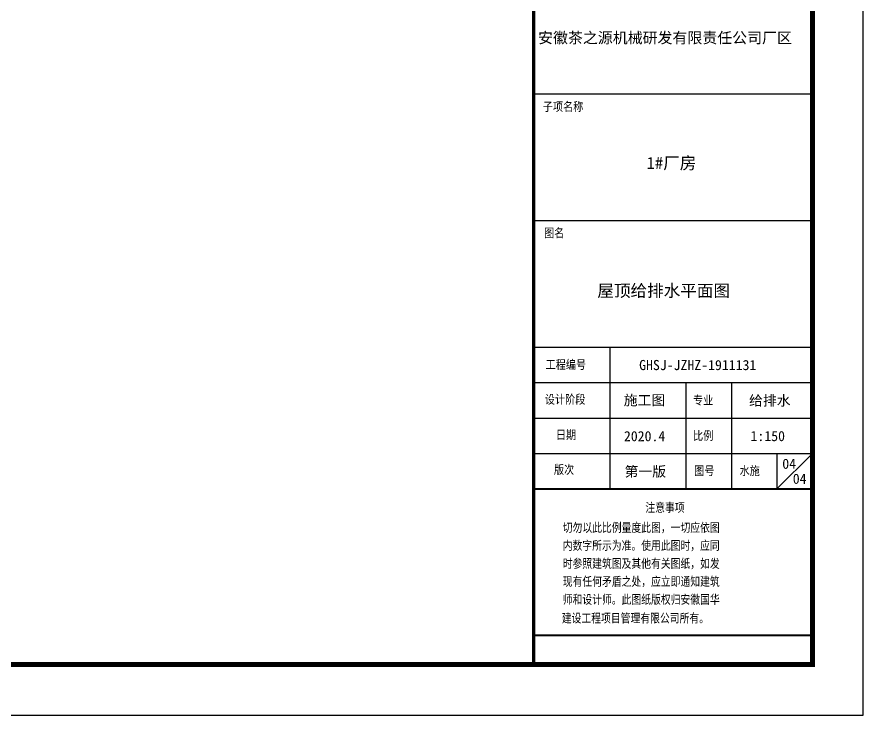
# Model space of a CAD drawing. Extents: x -409572 to -157272, y 600795 to 878326.
# Drawn here: x -182319 to -157272, y 600795 to 621469 of the extents above; entities that cross this region are included whole.
import ezdxf

# ---------------------------------------------------------------- set-up
doc = ezdxf.new("R2010")
doc.units = 0
doc.header["$LTSCALE"] = 1000
doc.header["$MEASUREMENT"] = 0
for name, color, linetype in [('1', 1, 'CONTINUOUS'), ('PP-PM-TK', 7, 'CONTINUOUS'), ('PUB_TEXT', 7, 'CONTINUOUS'), ('PUB_TITLE', 4, 'CONTINUOUS')]:
    doc.layers.add(name, color=color, linetype=linetype)
doc.styles.add('-黑体', font='simhei.ttf', dxfattribs={"width": 0.8})
doc.styles.add('TQ', font='txt.shx', dxfattribs={"width": 0.8, "bigfont": 'hztxt.shx'})

msp = doc.modelspace()

# ---------------------------------------------------------------- linework, layer by layer
at = {"layer": '1'}
for p, q in [((-167022, 619191.1), (-158772, 619191.1)), ((-167022, 615441.1), (-158772, 615441.1))]:
    msp.add_line(p, q, dxfattribs=at)
at = {"layer": '1', "color": 4}
for p, q in [((-167022, 611691.1), (-158772, 611691.1)), ((-164772.7, 611691.1), (-164772.7, 607491.1)), ((-167022, 610641.1), (-158772, 610641.1)), ((-162522, 610641.1), (-162522, 607491.1)), ((-161165.5, 610641.1), (-161165.5, 607491.1)), ((-167022, 609591.1), (-158772, 609591.1)), ((-167022, 608541.1), (-158772, 608541.1)), ((-158772, 608541.1), (-159822, 607491.1)), ((-159822, 608541.1), (-159822, 607491.1))]:
    msp.add_line(p, q, dxfattribs=at)
at = {"layer": '1', "color": 4, "const_width": 60}
msp.add_lwpolyline([(-167022, 607491.1), (-158772, 607491.1)], dxfattribs=at)
at = {"layer": 'PP-PM-TK', "color": 4}
for points, const_width in [([(-167022, 688395), (-167022, 602295)], 105), ([(-167022, 603152.6), (-158772, 603152.6)], 60)]:
    msp.add_lwpolyline(points, dxfattribs=dict(at, const_width=const_width))
at = {"layer": 'PUB_TITLE'}
msp.add_lwpolyline([(-409572, 600795), (-157272, 600795), (-157272, 689895), (-409572, 689895)], close=True, dxfattribs=at)
at = {"layer": 'PUB_TITLE', "const_width": 150}
msp.add_lwpolyline([(-405822, 602295), (-158772, 602295), (-158772, 688395), (-405822, 688395)], close=True, dxfattribs=at)

# ---------------------------------------------------------------- texts
at = {"layer": 'PUB_TEXT', "color": 2, "style": 'TQ'}
for s, height, p in [('子项名称', 300, (-166753.2, 618652.6)), ('图名', 300, (-166717.2, 614913.1)), ('工程编号', 300, (-166671.1, 611015.3)), ('设计阶段', 300, (-166691.4, 609985.9)), ('专业', 300, (-162304.8, 609960.7)), ('日期', 300, (-166364, 608935.9)), ('比例', 300, (-162304.8, 608910.7)), ('版次', 300, (-166423, 607906.1)), ('图号', 300, (-162271.1, 607871.9)), ('水施', 300, (-160927.6, 607870.6)), ('注意事项', 290.4, (-163716.7, 606782.3)), ('切勿以此比例量度此图，一切应依图', 290.4, (-166162.2, 606188.7)), ('内数字所示为准。使用此图时，应同', 290.4, (-166162.2, 605657.9)), ('时参照建筑图及其他有关图纸，如发', 290.4, (-166162.2, 605125.5)), ('现有任何矛盾之处，应立即通知建筑', 290.4, (-166162.2, 604593.1)), ('师和设计师。此图纸版权归安徽国华', 290.4, (-166162.2, 604060.7)), ('建设工程项目管理有限公司所有。', 290.4, (-166189.2, 603506.9))]:
    msp.add_text(s, height=height, dxfattribs=at).set_placement(p)
at = {"layer": 'PUB_TITLE', "color": 255, "style": '-黑体'}
for s, height, p in [('安徽茶之源机械研发有限责任公司厂区', 324, (-166891.3, 620688.7)), ('1#厂房', 360, (-163678.7, 616963.1)), ('GHSJ-JZHZ-1911131', 300, (-163900.5, 611010.5)), ('施工图', 300, (-164356.9, 609971)), ('给排水', 300, (-160646.4, 609957.6)), ('2020.4', 300, (-164351.3, 608904.6)), ('1:150', 300, (-160604.1, 608907.6)), ('第一版', 300, (-164332, 607858.6)), ('04', 300, (-159663.5, 608087.3)), ('04', 300, (-159352.8, 607642.5))]:
    msp.add_text(s, height=height, dxfattribs=at).set_placement(p)
at = {"layer": 'PUB_TITLE', "color": 6, "style": '-黑体'}
msp.add_text('屋顶给排水平面图', height=360, dxfattribs=at).set_placement((-165137.9, 613183.2))

doc.saveas('drawing.dxf')
